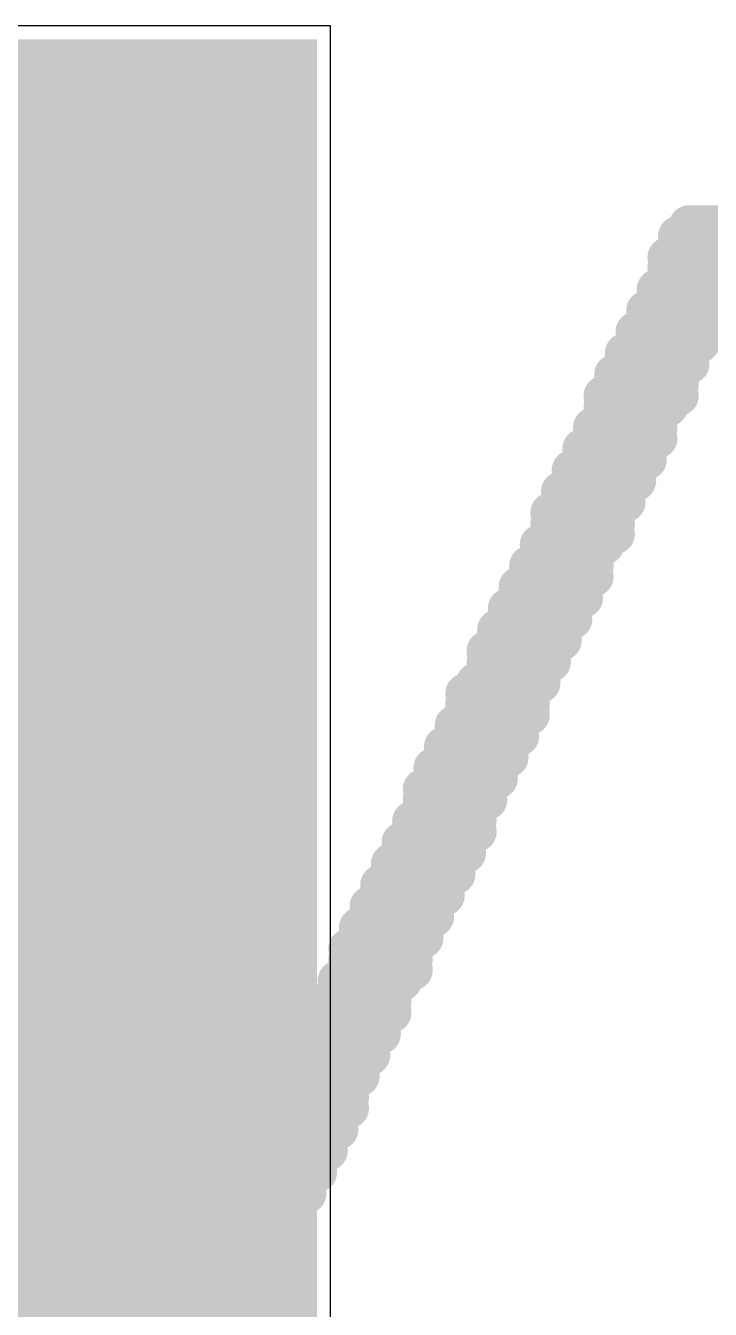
# Model space of a CAD drawing. Header units: inches. Extents: x -4 to 389, y 0 to 108.
# Drawn here: x 42.225 to 43.508, y 3.486 to 5.893 of the extents above; entities that cross this region are included whole.
import ezdxf

# ---------------------------------------------------------------- set-up
doc = ezdxf.new("R2010")
doc.units = ezdxf.units.IN
for name, color, linetype in [('Bottom Overlay', 54, 'Continuous'), ('Top Layer', 1, 'Continuous'), ('Top Paste', 8, 'Continuous'), ('Top Solder', 216, 'Continuous')]:
    doc.layers.add(name, color=color, linetype=linetype)

msp = doc.modelspace()

# ---------------------------------------------------------------- hatches: boundary and pattern name
at = {"layer": 'Top Layer'}
msp.add_hatch(color=1, dxfattribs=at).paths.add_polyline_path([(42.6692, 1.5662), (41.9692, 1.5662), (41.9692, 5.7662), (42.6692, 5.7662)])
at = {"layer": 'Top Paste'}
msp.add_hatch(color=8, dxfattribs=at).paths.add_polyline_path([(42.6692, 1.5662), (41.9692, 1.5662), (41.9692, 5.7662), (42.6692, 5.7662)])
at = {"layer": 'Top Solder'}
msp.add_hatch(color=216, dxfattribs=at).paths.add_polyline_path([(42.7708, 1.4646), (41.8676, 1.4646), (41.8676, 5.8678), (42.7708, 5.8678)])

# ---------------------------------------------------------------- linework, layer by layer
at = {"layer": 'Bottom Overlay'}
for points in [[(43.4485, 5.4985, 0.0762, 0.0762, 0), (43.5881, 5.4985, 0.0762, 0.0762, 0)], [(43.4684, 5.5184, 0.0762, 0.0762, 0), (43.5681, 5.5184, 0.0762, 0.0762, 0)], [(43.4485, 5.4786, 0.0762, 0.0762, 0), (43.5881, 5.4786, 0.0762, 0.0762, 0)], [(43.4285, 5.4586, 0.0762, 0.0762, 0), (43.608, 5.4586, 0.0762, 0.0762, 0)], [(43.4285, 5.4387, 0.0762, 0.0762, 0), (43.608, 5.4387, 0.0762, 0.0762, 0)], [(43.4285, 5.4187, 0.0762, 0.0762, 0), (43.6279, 5.4187, 0.0762, 0.0762, 0)], [(43.4086, 5.3988, 0.0762, 0.0762, 0), (43.6279, 5.3988, 0.0762, 0.0762, 0)], [(43.4086, 5.3789, 0.0762, 0.0762, 0), (43.6479, 5.3789, 0.0762, 0.0762, 0)], [(43.3887, 5.3589, 0.0762, 0.0762, 0), (43.5083, 5.3589, 0.0762, 0.0762, 0)], [(43.5282, 5.3589, 0.0762, 0.0762, 0), (43.6479, 5.3589, 0.0762, 0.0762, 0)], [(43.3887, 5.339, 0.0762, 0.0762, 0), (43.5083, 5.339, 0.0762, 0.0762, 0)], [(43.3687, 5.319, 0.0762, 0.0762, 0), (43.4884, 5.319, 0.0762, 0.0762, 0)], [(43.3687, 5.2991, 0.0762, 0.0762, 0), (43.4884, 5.2991, 0.0762, 0.0762, 0)], [(43.3488, 5.2792, 0.0762, 0.0762, 0), (43.4684, 5.2792, 0.0762, 0.0762, 0)], [(43.3488, 5.2592, 0.0762, 0.0762, 0), (43.4684, 5.2592, 0.0762, 0.0762, 0)], [(43.3288, 5.2393, 0.0762, 0.0762, 0), (43.4485, 5.2393, 0.0762, 0.0762, 0)], [(43.3288, 5.2193, 0.0762, 0.0762, 0), (43.4485, 5.2193, 0.0762, 0.0762, 0)], [(43.3089, 5.1994, 0.0762, 0.0762, 0), (43.4485, 5.1994, 0.0762, 0.0762, 0)], [(43.3089, 5.1795, 0.0762, 0.0762, 0), (43.4285, 5.1795, 0.0762, 0.0762, 0)], [(43.289, 5.1396, 0.0762, 0.0762, 0), (43.4086, 5.1396, 0.0762, 0.0762, 0)], [(43.3089, 5.1595, 0.0762, 0.0762, 0), (43.4086, 5.1595, 0.0762, 0.0762, 0)], [(43.289, 5.1196, 0.0762, 0.0762, 0), (43.4086, 5.1196, 0.0762, 0.0762, 0)], [(43.269, 5.0997, 0.0762, 0.0762, 0), (43.3887, 5.0997, 0.0762, 0.0762, 0)], [(43.269, 5.0798, 0.0762, 0.0762, 0), (43.3887, 5.0798, 0.0762, 0.0762, 0)], [(43.2491, 5.0598, 0.0762, 0.0762, 0), (43.3687, 5.0598, 0.0762, 0.0762, 0)], [(43.2291, 5.0199, 0.0762, 0.0762, 0), (43.3488, 5.0199, 0.0762, 0.0762, 0)], [(43.2491, 5.0399, 0.0762, 0.0762, 0), (43.3687, 5.0399, 0.0762, 0.0762, 0)], [(43.2291, 5, 0.0762, 0.0762, 0), (43.3488, 5, 0.0762, 0.0762, 0)], [(43.2092, 4.9801, 0.0762, 0.0762, 0), (43.3288, 4.9801, 0.0762, 0.0762, 0)], [(43.2092, 4.9601, 0.0762, 0.0762, 0), (43.3288, 4.9601, 0.0762, 0.0762, 0)], [(43.1893, 4.9202, 0.0762, 0.0762, 0), (43.3089, 4.9202, 0.0762, 0.0762, 0)], [(43.2092, 4.9402, 0.0762, 0.0762, 0), (43.3288, 4.9402, 0.0762, 0.0762, 0)], [(43.1893, 4.9003, 0.0762, 0.0762, 0), (43.289, 4.9003, 0.0762, 0.0762, 0)], [(43.1693, 4.8804, 0.0762, 0.0762, 0), (43.289, 4.8804, 0.0762, 0.0762, 0)], [(43.1693, 4.8604, 0.0762, 0.0762, 0), (43.289, 4.8604, 0.0762, 0.0762, 0)], [(43.1494, 4.8405, 0.0762, 0.0762, 0), (43.269, 4.8405, 0.0762, 0.0762, 0)], [(43.1294, 4.8006, 0.0762, 0.0762, 0), (43.2491, 4.8006, 0.0762, 0.0762, 0)], [(43.1494, 4.8205, 0.0762, 0.0762, 0), (43.269, 4.8205, 0.0762, 0.0762, 0)], [(43.1294, 4.7807, 0.0762, 0.0762, 0), (43.2491, 4.7807, 0.0762, 0.0762, 0)], [(43.1095, 4.7607, 0.0762, 0.0762, 0), (43.2291, 4.7607, 0.0762, 0.0762, 0)], [(43.1095, 4.7408, 0.0762, 0.0762, 0), (43.2291, 4.7408, 0.0762, 0.0762, 0)], [(43.0896, 4.7208, 0.0762, 0.0762, 0), (43.2092, 4.7208, 0.0762, 0.0762, 0)], [(43.0896, 4.7009, 0.0762, 0.0762, 0), (43.2092, 4.7009, 0.0762, 0.0762, 0)], [(43.0896, 4.681, 0.0762, 0.0762, 0), (43.1893, 4.681, 0.0762, 0.0762, 0)], [(43.0696, 4.661, 0.0762, 0.0762, 0), (43.1893, 4.661, 0.0762, 0.0762, 0)], [(43.0497, 4.6411, 0.0762, 0.0762, 0), (43.1693, 4.6411, 0.0762, 0.0762, 0)], [(43.0497, 4.6211, 0.0762, 0.0762, 0), (43.1693, 4.6211, 0.0762, 0.0762, 0)], [(43.0497, 4.6012, 0.0762, 0.0762, 0), (43.1693, 4.6012, 0.0762, 0.0762, 0)], [(43.0297, 4.5813, 0.0762, 0.0762, 0), (43.1494, 4.5813, 0.0762, 0.0762, 0)], [(43.0297, 4.5613, 0.0762, 0.0762, 0), (43.1494, 4.5613, 0.0762, 0.0762, 0)], [(43.0098, 4.5414, 0.0762, 0.0762, 0), (43.1294, 4.5414, 0.0762, 0.0762, 0)], [(43.0098, 4.5214, 0.0762, 0.0762, 0), (43.1294, 4.5214, 0.0762, 0.0762, 0)], [(42.9899, 4.5015, 0.0762, 0.0762, 0), (43.1095, 4.5015, 0.0762, 0.0762, 0)], [(42.9899, 4.4816, 0.0762, 0.0762, 0), (43.1095, 4.4816, 0.0762, 0.0762, 0)], [(42.9699, 4.4616, 0.0762, 0.0762, 0), (43.0896, 4.4616, 0.0762, 0.0762, 0)], [(42.9699, 4.4417, 0.0762, 0.0762, 0), (43.0896, 4.4417, 0.0762, 0.0762, 0)], [(42.9699, 4.4217, 0.0762, 0.0762, 0), (43.0696, 4.4217, 0.0762, 0.0762, 0)], [(42.95, 4.4018, 0.0762, 0.0762, 0), (43.0696, 4.4018, 0.0762, 0.0762, 0)], [(42.95, 4.3819, 0.0762, 0.0762, 0), (43.0696, 4.3819, 0.0762, 0.0762, 0)], [(42.93, 4.3619, 0.0762, 0.0762, 0), (43.0497, 4.3619, 0.0762, 0.0762, 0)], [(42.9101, 4.322, 0.0762, 0.0762, 0), (43.0297, 4.322, 0.0762, 0.0762, 0)], [(42.93, 4.342, 0.0762, 0.0762, 0), (43.0497, 4.342, 0.0762, 0.0762, 0)], [(42.9101, 4.3021, 0.0762, 0.0762, 0), (43.0297, 4.3021, 0.0762, 0.0762, 0)], [(42.8901, 4.2822, 0.0762, 0.0762, 0), (43.0098, 4.2822, 0.0762, 0.0762, 0)], [(42.8901, 4.2622, 0.0762, 0.0762, 0), (43.0098, 4.2622, 0.0762, 0.0762, 0)], [(42.8702, 4.2423, 0.0762, 0.0762, 0), (42.9899, 4.2423, 0.0762, 0.0762, 0)], [(42.8702, 4.2223, 0.0762, 0.0762, 0), (42.9899, 4.2223, 0.0762, 0.0762, 0)], [(42.8503, 4.2024, 0.0762, 0.0762, 0), (42.9699, 4.2024, 0.0762, 0.0762, 0)], [(42.8503, 4.1825, 0.0762, 0.0762, 0), (42.9699, 4.1825, 0.0762, 0.0762, 0)], [(42.8303, 4.1625, 0.0762, 0.0762, 0), (42.95, 4.1625, 0.0762, 0.0762, 0)], [(42.8303, 4.1426, 0.0762, 0.0762, 0), (42.95, 4.1426, 0.0762, 0.0762, 0)], [(42.8104, 4.1027, 0.0762, 0.0762, 0), (42.93, 4.1027, 0.0762, 0.0762, 0)], [(42.8303, 4.1226, 0.0762, 0.0762, 0), (42.95, 4.1226, 0.0762, 0.0762, 0)], [(42.8104, 4.0828, 0.0762, 0.0762, 0), (42.9101, 4.0828, 0.0762, 0.0762, 0)], [(42.7905, 4.0628, 0.0762, 0.0762, 0), (42.9101, 4.0628, 0.0762, 0.0762, 0)], [(42.7905, 4.0429, 0.0762, 0.0762, 0), (42.9101, 4.0429, 0.0762, 0.0762, 0)], [(42.7705, 4.0229, 0.0762, 0.0762, 0), (42.8901, 4.0229, 0.0762, 0.0762, 0)], [(42.7506, 3.9831, 0.0762, 0.0762, 0), (42.8702, 3.9831, 0.0762, 0.0762, 0)], [(42.7705, 4.003, 0.0762, 0.0762, 0), (42.8901, 4.003, 0.0762, 0.0762, 0)], [(42.7506, 3.9631, 0.0762, 0.0762, 0), (42.8702, 3.9631, 0.0762, 0.0762, 0)], [(42.7306, 3.9432, 0.0762, 0.0762, 0), (42.8503, 3.9432, 0.0762, 0.0762, 0)], [(42.7306, 3.9232, 0.0762, 0.0762, 0), (42.8503, 3.9232, 0.0762, 0.0762, 0)], [(42.7107, 3.9033, 0.0762, 0.0762, 0), (42.8303, 3.9033, 0.0762, 0.0762, 0)], [(42.7107, 3.8834, 0.0762, 0.0762, 0), (42.8303, 3.8834, 0.0762, 0.0762, 0)], [(42.7107, 3.8634, 0.0762, 0.0762, 0), (42.8303, 3.8634, 0.0762, 0.0762, 0)], [(42.6907, 3.8435, 0.0762, 0.0762, 0), (42.8104, 3.8435, 0.0762, 0.0762, 0)], [(42.6907, 3.8235, 0.0762, 0.0762, 0), (42.8104, 3.8235, 0.0762, 0.0762, 0)], [(42.6708, 3.8036, 0.0762, 0.0762, 0), (42.7905, 3.8036, 0.0762, 0.0762, 0)], [(42.6708, 3.7837, 0.0762, 0.0762, 0), (42.7905, 3.7837, 0.0762, 0.0762, 0)], [(42.6509, 3.7637, 0.0762, 0.0762, 0), (42.7705, 3.7637, 0.0762, 0.0762, 0)], [(42.6509, 3.7438, 0.0762, 0.0762, 0), (42.7705, 3.7438, 0.0762, 0.0762, 0)], [(42.6309, 3.7238, 0.0762, 0.0762, 0), (42.7506, 3.7238, 0.0762, 0.0762, 0)], [(42.6309, 3.7039, 0.0762, 0.0762, 0), (42.7506, 3.7039, 0.0762, 0.0762, 0)], [(42.611, 3.684, 0.0762, 0.0762, 0), (42.7306, 3.684, 0.0762, 0.0762, 0)], [(42.611, 3.664, 0.0762, 0.0762, 0), (42.7306, 3.664, 0.0762, 0.0762, 0)], [(42.591, 3.6441, 0.0762, 0.0762, 0), (42.7107, 3.6441, 0.0762, 0.0762, 0)], [(42.591, 3.6241, 0.0762, 0.0762, 0), (42.7107, 3.6241, 0.0762, 0.0762, 0)], [(42.591, 3.6042, 0.0762, 0.0762, 0), (42.6907, 3.6042, 0.0762, 0.0762, 0)], [(42.5711, 3.5843, 0.0762, 0.0762, 0), (42.6907, 3.5843, 0.0762, 0.0762, 0)], [(42.5711, 3.5643, 0.0762, 0.0762, 0), (42.6708, 3.5643, 0.0762, 0.0762, 0)]]:
    msp.add_lwpolyline(points, format="xyseb", dxfattribs=at)
for points in [[(43.4294, 5.4985, 0.0381, 0.0381, 1), (43.4675, 5.4985, 0.0381, 0.0381, 1)], [(43.4494, 5.5184, 0.0381, 0.0381, 1), (43.4875, 5.5184, 0.0381, 0.0381, 1)], [(43.4294, 5.4786, 0.0381, 0.0381, 1), (43.4675, 5.4786, 0.0381, 0.0381, 1)], [(43.4095, 5.4586, 0.0381, 0.0381, 1), (43.4476, 5.4586, 0.0381, 0.0381, 1)], [(43.4095, 5.4387, 0.0381, 0.0381, 1), (43.4476, 5.4387, 0.0381, 0.0381, 1)], [(43.4095, 5.4187, 0.0381, 0.0381, 1), (43.4476, 5.4187, 0.0381, 0.0381, 1)], [(43.3895, 5.3988, 0.0381, 0.0381, 1), (43.4276, 5.3988, 0.0381, 0.0381, 1)], [(43.3895, 5.3789, 0.0381, 0.0381, 1), (43.4276, 5.3789, 0.0381, 0.0381, 1)], [(43.3696, 5.3589, 0.0381, 0.0381, 1), (43.4077, 5.3589, 0.0381, 0.0381, 1)], [(43.4892, 5.3589, 0.0381, 0.0381, 1), (43.5273, 5.3589, 0.0381, 0.0381, 1)], [(43.5092, 5.3589, 0.0381, 0.0381, 1), (43.5473, 5.3589, 0.0381, 0.0381, 1)], [(43.3696, 5.339, 0.0381, 0.0381, 1), (43.4077, 5.339, 0.0381, 0.0381, 1)], [(43.4892, 5.339, 0.0381, 0.0381, 1), (43.5273, 5.339, 0.0381, 0.0381, 1)], [(43.3497, 5.319, 0.0381, 0.0381, 1), (43.3878, 5.319, 0.0381, 0.0381, 1)], [(43.4693, 5.319, 0.0381, 0.0381, 1), (43.5074, 5.319, 0.0381, 0.0381, 1)], [(43.3497, 5.2991, 0.0381, 0.0381, 1), (43.3878, 5.2991, 0.0381, 0.0381, 1)], [(43.4693, 5.2991, 0.0381, 0.0381, 1), (43.5074, 5.2991, 0.0381, 0.0381, 1)], [(43.3297, 5.2792, 0.0381, 0.0381, 1), (43.3678, 5.2792, 0.0381, 0.0381, 1)], [(43.3297, 5.2592, 0.0381, 0.0381, 1), (43.3678, 5.2592, 0.0381, 0.0381, 1)], [(43.4494, 5.2792, 0.0381, 0.0381, 1), (43.4875, 5.2792, 0.0381, 0.0381, 1)], [(43.4494, 5.2592, 0.0381, 0.0381, 1), (43.4875, 5.2592, 0.0381, 0.0381, 1)], [(43.3098, 5.2393, 0.0381, 0.0381, 1), (43.3479, 5.2393, 0.0381, 0.0381, 1)], [(43.4294, 5.2393, 0.0381, 0.0381, 1), (43.4675, 5.2393, 0.0381, 0.0381, 1)], [(43.3098, 5.2193, 0.0381, 0.0381, 1), (43.3479, 5.2193, 0.0381, 0.0381, 1)], [(43.4294, 5.2193, 0.0381, 0.0381, 1), (43.4675, 5.2193, 0.0381, 0.0381, 1)], [(43.2898, 5.1994, 0.0381, 0.0381, 1), (43.3279, 5.1994, 0.0381, 0.0381, 1)], [(43.4294, 5.1994, 0.0381, 0.0381, 1), (43.4675, 5.1994, 0.0381, 0.0381, 1)], [(43.2898, 5.1795, 0.0381, 0.0381, 1), (43.3279, 5.1795, 0.0381, 0.0381, 1)], [(43.4095, 5.1795, 0.0381, 0.0381, 1), (43.4476, 5.1795, 0.0381, 0.0381, 1)], [(43.2699, 5.1396, 0.0381, 0.0381, 1), (43.308, 5.1396, 0.0381, 0.0381, 1)], [(43.2898, 5.1595, 0.0381, 0.0381, 1), (43.3279, 5.1595, 0.0381, 0.0381, 1)], [(43.3895, 5.1595, 0.0381, 0.0381, 1), (43.4276, 5.1595, 0.0381, 0.0381, 1)], [(43.3895, 5.1396, 0.0381, 0.0381, 1), (43.4276, 5.1396, 0.0381, 0.0381, 1)], [(43.2699, 5.1196, 0.0381, 0.0381, 1), (43.308, 5.1196, 0.0381, 0.0381, 1)], [(43.3895, 5.1196, 0.0381, 0.0381, 1), (43.4276, 5.1196, 0.0381, 0.0381, 1)], [(43.25, 5.0997, 0.0381, 0.0381, 1), (43.2881, 5.0997, 0.0381, 0.0381, 1)], [(43.3696, 5.0997, 0.0381, 0.0381, 1), (43.4077, 5.0997, 0.0381, 0.0381, 1)], [(43.25, 5.0798, 0.0381, 0.0381, 1), (43.2881, 5.0798, 0.0381, 0.0381, 1)], [(43.3696, 5.0798, 0.0381, 0.0381, 1), (43.4077, 5.0798, 0.0381, 0.0381, 1)], [(43.23, 5.0598, 0.0381, 0.0381, 1), (43.2681, 5.0598, 0.0381, 0.0381, 1)], [(43.3497, 5.0598, 0.0381, 0.0381, 1), (43.3878, 5.0598, 0.0381, 0.0381, 1)], [(43.2101, 5.0199, 0.0381, 0.0381, 1), (43.2482, 5.0199, 0.0381, 0.0381, 1)], [(43.23, 5.0399, 0.0381, 0.0381, 1), (43.2681, 5.0399, 0.0381, 0.0381, 1)], [(43.3297, 5.0199, 0.0381, 0.0381, 1), (43.3678, 5.0199, 0.0381, 0.0381, 1)], [(43.3497, 5.0399, 0.0381, 0.0381, 1), (43.3878, 5.0399, 0.0381, 0.0381, 1)], [(43.2101, 5, 0.0381, 0.0381, 1), (43.2482, 5, 0.0381, 0.0381, 1)], [(43.3297, 5, 0.0381, 0.0381, 1), (43.3678, 5, 0.0381, 0.0381, 1)], [(43.1901, 4.9801, 0.0381, 0.0381, 1), (43.2282, 4.9801, 0.0381, 0.0381, 1)], [(43.3098, 4.9801, 0.0381, 0.0381, 1), (43.3479, 4.9801, 0.0381, 0.0381, 1)], [(43.1901, 4.9601, 0.0381, 0.0381, 1), (43.2282, 4.9601, 0.0381, 0.0381, 1)], [(43.3098, 4.9601, 0.0381, 0.0381, 1), (43.3479, 4.9601, 0.0381, 0.0381, 1)], [(43.1702, 4.9202, 0.0381, 0.0381, 1), (43.2083, 4.9202, 0.0381, 0.0381, 1)], [(43.1901, 4.9402, 0.0381, 0.0381, 1), (43.2282, 4.9402, 0.0381, 0.0381, 1)], [(43.2898, 4.9202, 0.0381, 0.0381, 1), (43.3279, 4.9202, 0.0381, 0.0381, 1)], [(43.3098, 4.9402, 0.0381, 0.0381, 1), (43.3479, 4.9402, 0.0381, 0.0381, 1)], [(43.1702, 4.9003, 0.0381, 0.0381, 1), (43.2083, 4.9003, 0.0381, 0.0381, 1)], [(43.2699, 4.9003, 0.0381, 0.0381, 1), (43.308, 4.9003, 0.0381, 0.0381, 1)], [(43.1503, 4.8804, 0.0381, 0.0381, 1), (43.1884, 4.8804, 0.0381, 0.0381, 1)], [(43.2699, 4.8804, 0.0381, 0.0381, 1), (43.308, 4.8804, 0.0381, 0.0381, 1)], [(43.1503, 4.8604, 0.0381, 0.0381, 1), (43.1884, 4.8604, 0.0381, 0.0381, 1)], [(43.2699, 4.8604, 0.0381, 0.0381, 1), (43.308, 4.8604, 0.0381, 0.0381, 1)], [(43.1303, 4.8405, 0.0381, 0.0381, 1), (43.1684, 4.8405, 0.0381, 0.0381, 1)], [(43.25, 4.8405, 0.0381, 0.0381, 1), (43.2881, 4.8405, 0.0381, 0.0381, 1)], [(43.1104, 4.8006, 0.0381, 0.0381, 1), (43.1485, 4.8006, 0.0381, 0.0381, 1)], [(43.1303, 4.8205, 0.0381, 0.0381, 1), (43.1684, 4.8205, 0.0381, 0.0381, 1)], [(43.23, 4.8006, 0.0381, 0.0381, 1), (43.2681, 4.8006, 0.0381, 0.0381, 1)], [(43.25, 4.8205, 0.0381, 0.0381, 1), (43.2881, 4.8205, 0.0381, 0.0381, 1)], [(43.1104, 4.7807, 0.0381, 0.0381, 1), (43.1485, 4.7807, 0.0381, 0.0381, 1)], [(43.23, 4.7807, 0.0381, 0.0381, 1), (43.2681, 4.7807, 0.0381, 0.0381, 1)], [(43.0904, 4.7607, 0.0381, 0.0381, 1), (43.1285, 4.7607, 0.0381, 0.0381, 1)], [(43.2101, 4.7607, 0.0381, 0.0381, 1), (43.2482, 4.7607, 0.0381, 0.0381, 1)], [(43.0904, 4.7408, 0.0381, 0.0381, 1), (43.1285, 4.7408, 0.0381, 0.0381, 1)], [(43.2101, 4.7408, 0.0381, 0.0381, 1), (43.2482, 4.7408, 0.0381, 0.0381, 1)], [(43.0705, 4.7208, 0.0381, 0.0381, 1), (43.1086, 4.7208, 0.0381, 0.0381, 1)], [(43.1901, 4.7208, 0.0381, 0.0381, 1), (43.2282, 4.7208, 0.0381, 0.0381, 1)], [(43.0705, 4.7009, 0.0381, 0.0381, 1), (43.1086, 4.7009, 0.0381, 0.0381, 1)], [(43.0705, 4.681, 0.0381, 0.0381, 1), (43.1086, 4.681, 0.0381, 0.0381, 1)], [(43.1702, 4.681, 0.0381, 0.0381, 1), (43.2083, 4.681, 0.0381, 0.0381, 1)], [(43.1901, 4.7009, 0.0381, 0.0381, 1), (43.2282, 4.7009, 0.0381, 0.0381, 1)], [(43.0506, 4.661, 0.0381, 0.0381, 1), (43.0887, 4.661, 0.0381, 0.0381, 1)], [(43.1702, 4.661, 0.0381, 0.0381, 1), (43.2083, 4.661, 0.0381, 0.0381, 1)], [(43.0306, 4.6411, 0.0381, 0.0381, 1), (43.0687, 4.6411, 0.0381, 0.0381, 1)], [(43.1503, 4.6411, 0.0381, 0.0381, 1), (43.1884, 4.6411, 0.0381, 0.0381, 1)], [(43.0306, 4.6211, 0.0381, 0.0381, 1), (43.0687, 4.6211, 0.0381, 0.0381, 1)], [(43.1503, 4.6211, 0.0381, 0.0381, 1), (43.1884, 4.6211, 0.0381, 0.0381, 1)], [(43.0306, 4.6012, 0.0381, 0.0381, 1), (43.0687, 4.6012, 0.0381, 0.0381, 1)], [(43.1503, 4.6012, 0.0381, 0.0381, 1), (43.1884, 4.6012, 0.0381, 0.0381, 1)], [(43.0107, 4.5813, 0.0381, 0.0381, 1), (43.0488, 4.5813, 0.0381, 0.0381, 1)], [(43.0107, 4.5613, 0.0381, 0.0381, 1), (43.0488, 4.5613, 0.0381, 0.0381, 1)], [(43.1303, 4.5813, 0.0381, 0.0381, 1), (43.1684, 4.5813, 0.0381, 0.0381, 1)], [(43.1303, 4.5613, 0.0381, 0.0381, 1), (43.1684, 4.5613, 0.0381, 0.0381, 1)], [(42.9907, 4.5414, 0.0381, 0.0381, 1), (43.0288, 4.5414, 0.0381, 0.0381, 1)], [(43.1104, 4.5414, 0.0381, 0.0381, 1), (43.1485, 4.5414, 0.0381, 0.0381, 1)], [(42.9907, 4.5214, 0.0381, 0.0381, 1), (43.0288, 4.5214, 0.0381, 0.0381, 1)], [(43.1104, 4.5214, 0.0381, 0.0381, 1), (43.1485, 4.5214, 0.0381, 0.0381, 1)], [(42.9708, 4.5015, 0.0381, 0.0381, 1), (43.0089, 4.5015, 0.0381, 0.0381, 1)], [(43.0904, 4.5015, 0.0381, 0.0381, 1), (43.1285, 4.5015, 0.0381, 0.0381, 1)], [(42.9708, 4.4816, 0.0381, 0.0381, 1), (43.0089, 4.4816, 0.0381, 0.0381, 1)], [(43.0904, 4.4816, 0.0381, 0.0381, 1), (43.1285, 4.4816, 0.0381, 0.0381, 1)], [(42.9509, 4.4616, 0.0381, 0.0381, 1), (42.989, 4.4616, 0.0381, 0.0381, 1)], [(42.9509, 4.4417, 0.0381, 0.0381, 1), (42.989, 4.4417, 0.0381, 0.0381, 1)], [(43.0705, 4.4616, 0.0381, 0.0381, 1), (43.1086, 4.4616, 0.0381, 0.0381, 1)], [(43.0705, 4.4417, 0.0381, 0.0381, 1), (43.1086, 4.4417, 0.0381, 0.0381, 1)], [(42.9509, 4.4217, 0.0381, 0.0381, 1), (42.989, 4.4217, 0.0381, 0.0381, 1)], [(43.0506, 4.4217, 0.0381, 0.0381, 1), (43.0887, 4.4217, 0.0381, 0.0381, 1)], [(42.9309, 4.4018, 0.0381, 0.0381, 1), (42.969, 4.4018, 0.0381, 0.0381, 1)], [(43.0506, 4.4018, 0.0381, 0.0381, 1), (43.0887, 4.4018, 0.0381, 0.0381, 1)], [(42.9309, 4.3819, 0.0381, 0.0381, 1), (42.969, 4.3819, 0.0381, 0.0381, 1)], [(43.0506, 4.3819, 0.0381, 0.0381, 1), (43.0887, 4.3819, 0.0381, 0.0381, 1)], [(42.911, 4.3619, 0.0381, 0.0381, 1), (42.9491, 4.3619, 0.0381, 0.0381, 1)], [(43.0306, 4.3619, 0.0381, 0.0381, 1), (43.0687, 4.3619, 0.0381, 0.0381, 1)], [(42.891, 4.322, 0.0381, 0.0381, 1), (42.9291, 4.322, 0.0381, 0.0381, 1)], [(42.911, 4.342, 0.0381, 0.0381, 1), (42.9491, 4.342, 0.0381, 0.0381, 1)], [(43.0107, 4.322, 0.0381, 0.0381, 1), (43.0488, 4.322, 0.0381, 0.0381, 1)], [(43.0306, 4.342, 0.0381, 0.0381, 1), (43.0687, 4.342, 0.0381, 0.0381, 1)], [(42.891, 4.3021, 0.0381, 0.0381, 1), (42.9291, 4.3021, 0.0381, 0.0381, 1)], [(43.0107, 4.3021, 0.0381, 0.0381, 1), (43.0488, 4.3021, 0.0381, 0.0381, 1)], [(42.8711, 4.2822, 0.0381, 0.0381, 1), (42.9092, 4.2822, 0.0381, 0.0381, 1)], [(42.9907, 4.2822, 0.0381, 0.0381, 1), (43.0288, 4.2822, 0.0381, 0.0381, 1)], [(42.8711, 4.2622, 0.0381, 0.0381, 1), (42.9092, 4.2622, 0.0381, 0.0381, 1)], [(42.9907, 4.2622, 0.0381, 0.0381, 1), (43.0288, 4.2622, 0.0381, 0.0381, 1)], [(42.8512, 4.2423, 0.0381, 0.0381, 1), (42.8893, 4.2423, 0.0381, 0.0381, 1)], [(42.8512, 4.2223, 0.0381, 0.0381, 1), (42.8893, 4.2223, 0.0381, 0.0381, 1)], [(42.9708, 4.2423, 0.0381, 0.0381, 1), (43.0089, 4.2423, 0.0381, 0.0381, 1)], [(42.9708, 4.2223, 0.0381, 0.0381, 1), (43.0089, 4.2223, 0.0381, 0.0381, 1)], [(42.8312, 4.2024, 0.0381, 0.0381, 1), (42.8693, 4.2024, 0.0381, 0.0381, 1)], [(42.9509, 4.2024, 0.0381, 0.0381, 1), (42.989, 4.2024, 0.0381, 0.0381, 1)], [(42.8312, 4.1825, 0.0381, 0.0381, 1), (42.8693, 4.1825, 0.0381, 0.0381, 1)], [(42.9509, 4.1825, 0.0381, 0.0381, 1), (42.989, 4.1825, 0.0381, 0.0381, 1)], [(42.8113, 4.1625, 0.0381, 0.0381, 1), (42.8494, 4.1625, 0.0381, 0.0381, 1)], [(42.9309, 4.1625, 0.0381, 0.0381, 1), (42.969, 4.1625, 0.0381, 0.0381, 1)], [(42.8113, 4.1426, 0.0381, 0.0381, 1), (42.8494, 4.1426, 0.0381, 0.0381, 1)], [(42.9309, 4.1426, 0.0381, 0.0381, 1), (42.969, 4.1426, 0.0381, 0.0381, 1)], [(42.7913, 4.1027, 0.0381, 0.0381, 1), (42.8294, 4.1027, 0.0381, 0.0381, 1)], [(42.8113, 4.1226, 0.0381, 0.0381, 1), (42.8494, 4.1226, 0.0381, 0.0381, 1)], [(42.911, 4.1027, 0.0381, 0.0381, 1), (42.9491, 4.1027, 0.0381, 0.0381, 1)], [(42.9309, 4.1226, 0.0381, 0.0381, 1), (42.969, 4.1226, 0.0381, 0.0381, 1)], [(42.7913, 4.0828, 0.0381, 0.0381, 1), (42.8294, 4.0828, 0.0381, 0.0381, 1)], [(42.891, 4.0828, 0.0381, 0.0381, 1), (42.9291, 4.0828, 0.0381, 0.0381, 1)], [(42.7714, 4.0628, 0.0381, 0.0381, 1), (42.8095, 4.0628, 0.0381, 0.0381, 1)], [(42.891, 4.0628, 0.0381, 0.0381, 1), (42.9291, 4.0628, 0.0381, 0.0381, 1)], [(42.7714, 4.0429, 0.0381, 0.0381, 1), (42.8095, 4.0429, 0.0381, 0.0381, 1)], [(42.891, 4.0429, 0.0381, 0.0381, 1), (42.9291, 4.0429, 0.0381, 0.0381, 1)], [(42.7515, 4.0229, 0.0381, 0.0381, 1), (42.7896, 4.0229, 0.0381, 0.0381, 1)], [(42.8711, 4.0229, 0.0381, 0.0381, 1), (42.9092, 4.0229, 0.0381, 0.0381, 1)], [(42.7315, 3.9831, 0.0381, 0.0381, 1), (42.7696, 3.9831, 0.0381, 0.0381, 1)], [(42.7515, 4.003, 0.0381, 0.0381, 1), (42.7896, 4.003, 0.0381, 0.0381, 1)], [(42.8512, 3.9831, 0.0381, 0.0381, 1), (42.8893, 3.9831, 0.0381, 0.0381, 1)], [(42.8711, 4.003, 0.0381, 0.0381, 1), (42.9092, 4.003, 0.0381, 0.0381, 1)], [(42.7315, 3.9631, 0.0381, 0.0381, 1), (42.7696, 3.9631, 0.0381, 0.0381, 1)], [(42.8512, 3.9631, 0.0381, 0.0381, 1), (42.8893, 3.9631, 0.0381, 0.0381, 1)], [(42.7116, 3.9432, 0.0381, 0.0381, 1), (42.7497, 3.9432, 0.0381, 0.0381, 1)], [(42.8312, 3.9432, 0.0381, 0.0381, 1), (42.8693, 3.9432, 0.0381, 0.0381, 1)], [(42.7116, 3.9232, 0.0381, 0.0381, 1), (42.7497, 3.9232, 0.0381, 0.0381, 1)], [(42.8312, 3.9232, 0.0381, 0.0381, 1), (42.8693, 3.9232, 0.0381, 0.0381, 1)], [(42.6916, 3.9033, 0.0381, 0.0381, 1), (42.7297, 3.9033, 0.0381, 0.0381, 1)], [(42.8113, 3.9033, 0.0381, 0.0381, 1), (42.8494, 3.9033, 0.0381, 0.0381, 1)], [(42.6916, 3.8834, 0.0381, 0.0381, 1), (42.7297, 3.8834, 0.0381, 0.0381, 1)], [(42.6916, 3.8634, 0.0381, 0.0381, 1), (42.7297, 3.8634, 0.0381, 0.0381, 1)], [(42.8113, 3.8834, 0.0381, 0.0381, 1), (42.8494, 3.8834, 0.0381, 0.0381, 1)], [(42.8113, 3.8634, 0.0381, 0.0381, 1), (42.8494, 3.8634, 0.0381, 0.0381, 1)], [(42.6717, 3.8435, 0.0381, 0.0381, 1), (42.7098, 3.8435, 0.0381, 0.0381, 1)], [(42.7913, 3.8435, 0.0381, 0.0381, 1), (42.8294, 3.8435, 0.0381, 0.0381, 1)], [(42.6717, 3.8235, 0.0381, 0.0381, 1), (42.7098, 3.8235, 0.0381, 0.0381, 1)], [(42.7913, 3.8235, 0.0381, 0.0381, 1), (42.8294, 3.8235, 0.0381, 0.0381, 1)], [(42.6518, 3.8036, 0.0381, 0.0381, 1), (42.6899, 3.8036, 0.0381, 0.0381, 1)], [(42.7714, 3.8036, 0.0381, 0.0381, 1), (42.8095, 3.8036, 0.0381, 0.0381, 1)], [(42.6518, 3.7837, 0.0381, 0.0381, 1), (42.6899, 3.7837, 0.0381, 0.0381, 1)], [(42.7714, 3.7837, 0.0381, 0.0381, 1), (42.8095, 3.7837, 0.0381, 0.0381, 1)], [(42.6318, 3.7637, 0.0381, 0.0381, 1), (42.6699, 3.7637, 0.0381, 0.0381, 1)], [(42.6318, 3.7438, 0.0381, 0.0381, 1), (42.6699, 3.7438, 0.0381, 0.0381, 1)], [(42.7515, 3.7637, 0.0381, 0.0381, 1), (42.7896, 3.7637, 0.0381, 0.0381, 1)], [(42.7515, 3.7438, 0.0381, 0.0381, 1), (42.7896, 3.7438, 0.0381, 0.0381, 1)], [(42.6119, 3.7238, 0.0381, 0.0381, 1), (42.65, 3.7238, 0.0381, 0.0381, 1)], [(42.7315, 3.7238, 0.0381, 0.0381, 1), (42.7696, 3.7238, 0.0381, 0.0381, 1)], [(42.6119, 3.7039, 0.0381, 0.0381, 1), (42.65, 3.7039, 0.0381, 0.0381, 1)], [(42.7315, 3.7039, 0.0381, 0.0381, 1), (42.7696, 3.7039, 0.0381, 0.0381, 1)], [(42.5919, 3.684, 0.0381, 0.0381, 1), (42.63, 3.684, 0.0381, 0.0381, 1)], [(42.7116, 3.684, 0.0381, 0.0381, 1), (42.7497, 3.684, 0.0381, 0.0381, 1)], [(42.5919, 3.664, 0.0381, 0.0381, 1), (42.63, 3.664, 0.0381, 0.0381, 1)], [(42.7116, 3.664, 0.0381, 0.0381, 1), (42.7497, 3.664, 0.0381, 0.0381, 1)], [(42.572, 3.6441, 0.0381, 0.0381, 1), (42.6101, 3.6441, 0.0381, 0.0381, 1)], [(42.572, 3.6241, 0.0381, 0.0381, 1), (42.6101, 3.6241, 0.0381, 0.0381, 1)], [(42.6916, 3.6441, 0.0381, 0.0381, 1), (42.7297, 3.6441, 0.0381, 0.0381, 1)], [(42.6916, 3.6241, 0.0381, 0.0381, 1), (42.7297, 3.6241, 0.0381, 0.0381, 1)], [(42.572, 3.6042, 0.0381, 0.0381, 1), (42.6101, 3.6042, 0.0381, 0.0381, 1)], [(42.6717, 3.6042, 0.0381, 0.0381, 1), (42.7098, 3.6042, 0.0381, 0.0381, 1)], [(42.5521, 3.5843, 0.0381, 0.0381, 1), (42.5902, 3.5843, 0.0381, 0.0381, 1)], [(42.6717, 3.5843, 0.0381, 0.0381, 1), (42.7098, 3.5843, 0.0381, 0.0381, 1)], [(42.5521, 3.5643, 0.0381, 0.0381, 1), (42.5902, 3.5643, 0.0381, 0.0381, 1)], [(42.6518, 3.5643, 0.0381, 0.0381, 1), (42.6899, 3.5643, 0.0381, 0.0381, 1)]]:
    msp.add_lwpolyline(points, format="xyseb", close=True, dxfattribs=at)
at = {"layer": 'Top Layer'}
for p, q in [((42.7962, 5.8932), (41.8422, 5.8932)), ((42.7962, 1.4392), (42.7962, 5.8932))]:
    msp.add_line(p, q, dxfattribs=at)

doc.saveas('drawing.dxf')
